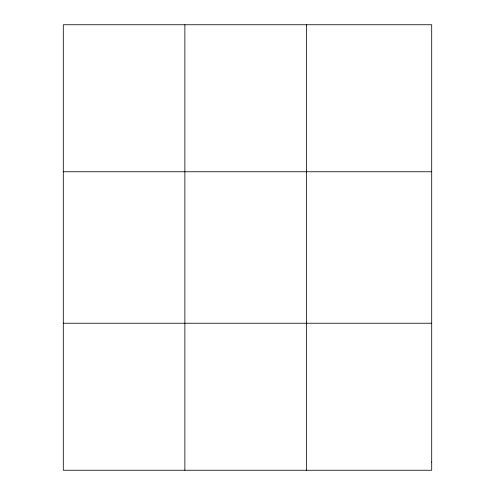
<?xml version="1.0" encoding="UTF-8"?>
<svg xmlns="http://www.w3.org/2000/svg" width="495" height="495" viewBox="0 0 495 495"><rect width="100%" height="100%" fill="white"/><g stroke="black" fill="none" stroke-linecap="round" stroke-linejoin="round"><path stroke-width="0.74" d="M184.87 24.75L184.87 470.25M306.442 24.75L306.442 470.25M63.298 171.765L431.702 171.765M63.298 323.235L431.702 323.235M431.702 462.082L431.702 470.25L63.298 470.25L63.298 24.75L431.702 24.75L431.702 462.082"/></g></svg>
